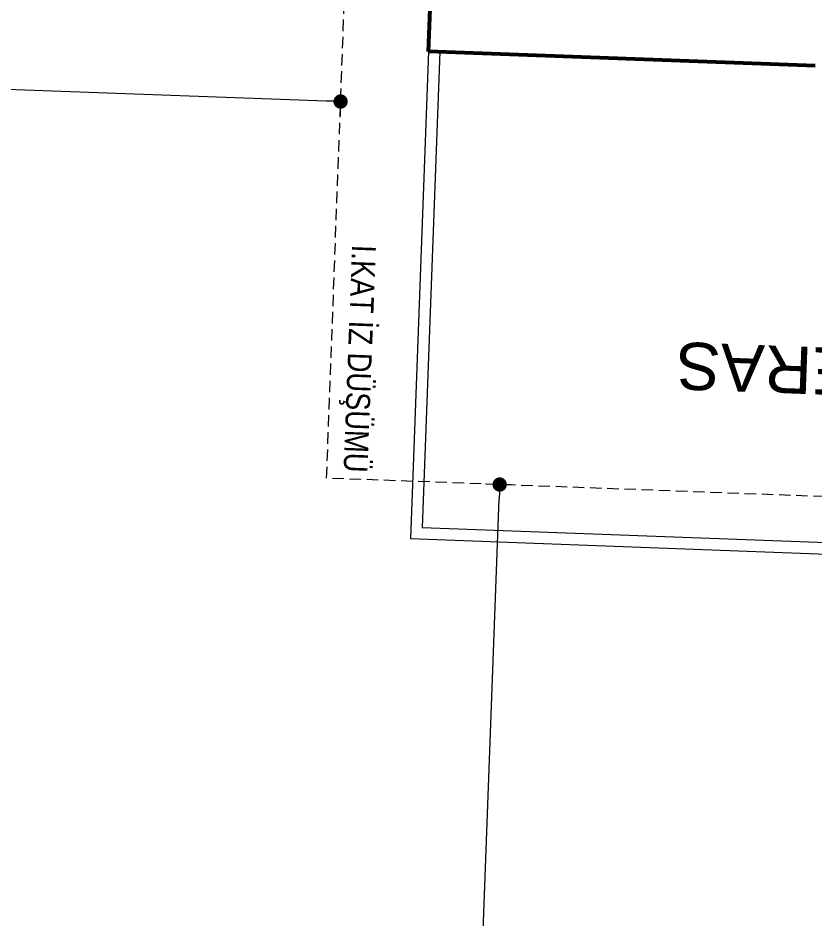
# Model space of a CAD drawing. Header units: centimetres. Extents: x 63871 to 181827, y -95930 to 42199.
# Drawn here: x 153125.2 to 153403.3, y 20086.8 to 20401 of the extents above; entities that cross this region are included whole.
import ezdxf

# ---------------------------------------------------------------- set-up
doc = ezdxf.new("R2010")
doc.units = ezdxf.units.CM
doc.linetypes.add('11-021_500-SatisOfisi_220512$0${ Diamond }', pattern=[12, 4, -2, 2, 2, -2])
for name, color, linetype, lineweight in [('A-AREA-IDEN', 7, 'Continuous', 9), ('A-FLOR-HRAL', 11, 'Continuous', 9), ('A-WALL', 12, 'Continuous', 50), ('ARM_Pen_No__252', 8, 'Continuous', 18), ('İz DÜŞÜMÜ', 7, '11-021_500-SatisOfisi_220512$0${ Diamond }', 18), ('OLUK', 222, 'Continuous', 15)]:
    doc.layers.add(name, color=color, linetype=linetype, lineweight=lineweight)
doc.layers.add('Dıış Ölçü', color=140, linetype='Continuous')
doc.styles.add('Arial', font='Arial.ttf', dxfattribs={"height": 250})
doc.styles.add('MtXpl_Arial_Narrow_1', font='')
doc.styles.add('RomanS', font='')
doc.styles.get('MtXpl_Arial_Narrow_1').set_extended_font_data('Arial Narrow')
doc.styles.get('RomanS').set_extended_font_data('Stylus BT')
doc.dimstyles.new('BÖYÜK', dxfattribs={"dimtxt": 70, "dimasz": 5, "dimexe": 5, "dimexo": 5, "dimgap": 2, "dimtad": 3, "dimdec": 0, "dimzin": 0, "dimdsep": 46, "dimtxsty": 'RomanS', "dimblk": 'DOT', "dimcen": 5, "dimadec": 0, "dimazin": 0, "dimtfac": 1, "dimtdec": 0, "dimtix": 1, "dimtofl": 0, "dimtmove": 1, "dimatfit": 0, "dimldrblk": 'DOT', "dimfxl": 10, "dimfxlon": 1, "dimtolj": 1, "dimtzin": 0, "dimarcsym": 0})

# ---------------------------------------------------------------- blocks, each defined once
blk = doc.blocks.new('HRD')
at = {"layer": 'ARM_Pen_No__252'}
h = blk.add_hatch(dxfattribs=at)
h.set_pattern_fill('AR-B816', color=256, scale=0.09)
h.set_pattern_definition([(0, (-39959.2, 0), (0, 18.288), []), (90, (-39959.2, 0), (-18.288, 18.288), [18.288, -18.288])])
h.paths.add_polyline_path([(154149.63, 35592.48), (154149.63, 35503.48), (154219.63, 35503.48), (154219.63, 35483.24), (154324.63, 35483.24), (154324.63, 35692.48), (154369.63, 35692.48), (154369.63, 35927.48), (154369.63, 35927.48), (154369.63, 36097.48), (154369.63, 36177.48), (154254.63, 36177.48), (153954.63, 36177.48), (153839.63, 36177.48), (153839.63, 35897.6), (153869.63, 35897.54), (153869.63, 35882.48), (154019.63, 35882.48), (154019.63, 35872.48), (154019.63, 35833.25, -0.444416), (154030.45, 35823.48, -0.444416), (154019.63, 35813.72), (154019.63, 35773.48), (153939.63, 35773.48), (153939.63, 35692.48), (154019.63, 35692.48), (154019.63, 35687.48), (154019.63, 35633.7), (154020.63, 35632.93), (154019.63, 35631.47), (154019.63, 35592.48), (154019.63, 35582.48), (153989.63, 35582.48), (153989.63, 35577.48), (153989.63, 35497.48), (153989.63, 35437.48), (153994.63, 35437.48), (154094.63, 35437.48), (154139.63, 35437.48), (154139.63, 35592.48)])
at = {"layer": 'A-FLOR-HRAL'}
for p, q in [((154389.63, 36367.48), (153819.63, 36367.48)), ((154389.63, 36197.48), (154389.63, 36367.48)), ((154385.63, 36363.48), (153823.63, 36363.48)), ((154385.63, 36197.48), (154385.63, 36363.48))]:
    blk.add_line(p, q, dxfattribs=at)
at = {"layer": 'A-WALL', "lineweight": 53}
for p, q in [((154254.63, 36197.48), (154389.63, 36197.48)), ((154389.63, 36197.48), (154389.63, 36097.48))]:
    blk.add_line(p, q, dxfattribs=at)
at = {"layer": 'İz DÜŞÜMÜ'}
blk.add_lwpolyline([(153819.63, 36347.48), (154419.63, 36347.49), (154419.63, 35292.49), (154159.63, 35292.49), (154159.63, 35357.48), (153819.63, 35357.48), (153819.63, 36347.48)], dxfattribs=at)
at = {"style": 'MtXpl_Arial_Narrow_1'}
blk.add_text('I.KAT İZ DÜŞÜMÜ', height=8.316, rotation=89.957, dxfattribs=at).set_placement((154413.75, 36265.76))
at = {"layer": 'A-AREA-IDEN', "insert": (154221.71, 36311.97), "char_height": 16.4692, "width": 224.1999, "attachment_point": 2, "line_spacing_factor": 0.941778, "style": 'Arial'}
blk.add_mtext('ZEMİN TERAS', dxfattribs=at)
blk = doc.blocks.new('_Dot')
at = {"color": 0, "linetype": 'ByBlock', "lineweight": -2}
blk.add_line((-0.5, 0), (-1, 0), dxfattribs=at)
at = {"color": 0, "linetype": 'ByBlock', "const_width": 0.5}
blk.add_lwpolyline([(-0.25, 0, 1), (0.25, 0, 1)], format="xyb", close=True, dxfattribs=at)
blk = doc.blocks.new('*D149')
at = {"layer": 'Defpoints', "color": 0, "transparency": 16777216}
for p in [(-3135.51, 4055.76), (-3126.51, 4055.43), (-3148.76, 3456.02)]:
    blk.add_point(p, dxfattribs=at)
at = {"layer": 'Dıış Ölçü', "color": 0, "lineweight": -2, "transparency": 16777216}
for p, q in [((-3131.5, 4055.61), (-3140.51, 4055.95)), ((-3157.58, 3461.35), (-3135.7, 4050.76)), ((-3153.76, 3456.21), (-3162.76, 3456.54))]:
    blk.add_line(p, q, dxfattribs=at)
at = {"layer": 'Dıış Ölçü', "color": 0, "lineweight": -2, "transparency": 16777216, "xscale": 5, "yscale": 5, "zscale": 5}
for p, rotation in [((-3135.51, 4055.76), 87.87361722026553), ((-3157.77, 3456.36), 267.8736172202655)]:
    blk.add_blockref('_Dot', p, dxfattribs=dict(at, rotation=rotation))
at = {"layer": 'Dıış Ölçü', "color": 0, "transparency": 16777216, "insert": (-3185.18, 3757.49), "char_height": 70, "attachment_point": 5, "rotation": 87.8736, "style": 'RomanS'}
blk.add_mtext('\\A1;600', dxfattribs=at)
blk = doc.blocks.new('*D158')
at = {"layer": 'Defpoints', "color": 0, "transparency": 16777216}
for p in [(-3891, 4215.33), (-3191.03, 4189.33), (-3191.03, 4189.33)]:
    blk.add_point(p, dxfattribs=at)
at = {"layer": 'Dıış Ölçü', "color": 0, "lineweight": -2, "transparency": 16777216}
for p, q in [((-3891, 4215.33), (-3891.18, 4210.33)), ((-3886, 4215.14), (-3196.03, 4189.52)), ((-3191.03, 4189.33), (-3191.22, 4184.34))]:
    blk.add_line(p, q, dxfattribs=at)
at = {"layer": 'Dıış Ölçü', "color": 0, "lineweight": -2, "transparency": 16777216, "xscale": 5, "yscale": 5, "zscale": 5}
for p, rotation in [((-3891, 4215.33), 177.8731903117558), ((-3191.03, 4189.33), 357.8731903117558)]:
    blk.add_blockref('_Dot', p, dxfattribs=dict(at, rotation=rotation))
at = {"layer": 'Dıış Ölçü', "color": 0, "transparency": 16777216, "insert": (-3539.54, 4242.07), "char_height": 70, "attachment_point": 5, "rotation": 357.8732, "style": 'RomanS'}
blk.add_mtext('\\A1;700', dxfattribs=at)
blk = doc.blocks.new('yerleşim planı')
at = {"rotation": 177.873189238168}
blk.add_blockref('HRD', (152466.25, 34649.73), dxfattribs=at)
at = {"layer": 'Dıış Ölçü'}
for p1, p2, distance, picture, middle in [((-3891, 4215.33), (-3191.03, 4189.33), 0, '*D158', (-3539.54, 4242.07)), ((-3148.76, 3456.02), (-3126.51, 4055.43), 9.01, '*D149', (-3185.18, 3757.49))]:
    dim = blk.add_aligned_dim(p1=p1, p2=p2, distance=distance, dimstyle='BÖYÜK', dxfattribs=at)
    dim.commit()
    dim.dimension.update_dxf_attribs({"geometry": picture, "text_midpoint": middle})

msp = doc.modelspace()

# ---------------------------------------------------------------- block references
at = {"layer": 'OLUK'}
msp.add_blockref('yerleşim planı', (156428.79, 16182.58), dxfattribs=at)

doc.saveas('drawing.dxf')
